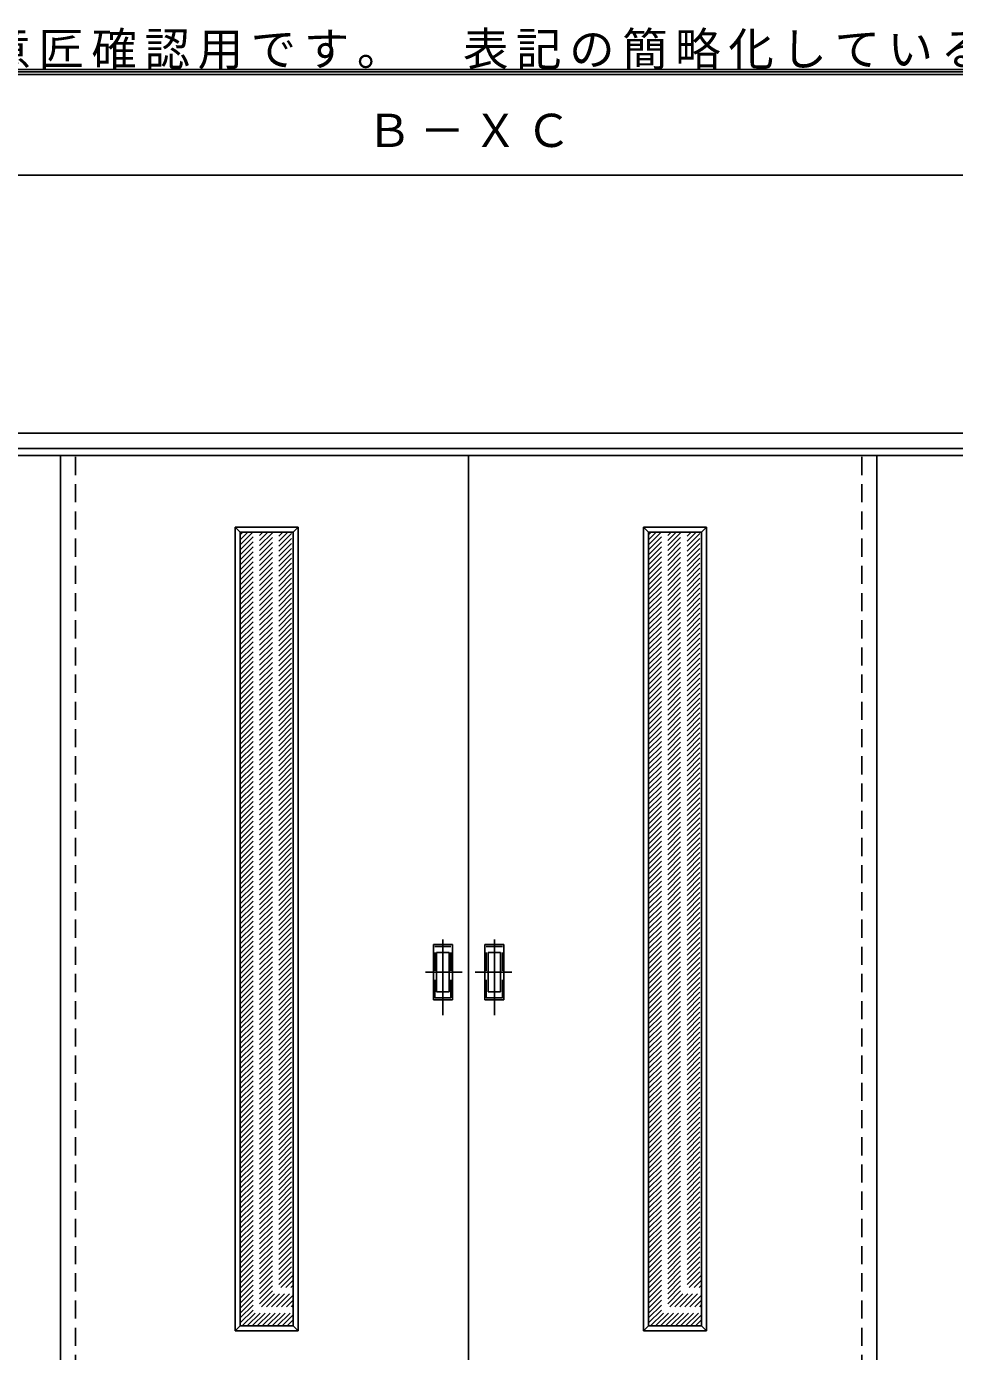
# Model space of a CAD drawing. Units: millimetres, scale not verified. Extents: x -6000 to 5700, y -4307 to 4260.
# Drawn here: x 2018 to 3859, y 1631 to 4260 of the extents above; entities that cross this region are included whole.
import ezdxf

# ---------------------------------------------------------------- set-up
doc = ezdxf.new("R2010")
doc.units = ezdxf.units.MM
doc.header["$LTSCALE"] = 30
doc.linetypes.add('CHAIN1', pattern=[8, 5, -1, 1, -1])
doc.linetypes.add('DASHED1', pattern=[1.8, 1.2, -0.6])
for name, color, linetype in [('0-2_扉', 7, 'Continuous'), ('0-4_枠', 3, 'Continuous'), ('0-6_引手', 7, 'Continuous'), ('0-A_文字', 7, 'Continuous'), ('0-C_ハッチ', 4, 'DASHED1'), ('F-1_枠', 6, 'Continuous')]:
    doc.layers.add(name, color=color, linetype=linetype)
doc.styles.add('ＭＳ ゴシック', font='')
doc.styles.get('ＭＳ ゴシック').set_extended_font_data('MS Gothic')

msp = doc.modelspace()

# ---------------------------------------------------------------- linework, layer by layer
at = {"layer": '0-2_扉', "color": 3}
for p, q in [((2115, 3409), (1308, 3409)), ((2085, 3409), (2895, 3409)), ((2085, 1426), (2085, 3409)), ((3705, 3409), (2895, 3409)), ((3675, 3409), (4482, 3409)), ((3705, 1426), (3705, 3409)), ((2442, 3256.5), (2547, 3256.5)), ((2547, 3256.5), (2547, 1681.5)), ((3252, 3256.5), (3357, 3256.5)), ((3357, 3256.5), (3357, 1681.5))]:
    msp.add_line(p, q, dxfattribs=at)
at = {"layer": '0-2_扉', "color": 4, "linetype": 'DASHED1'}
for p, q in [((2115, 1426), (2115, 3409)), ((3675, 1426), (3675, 3409))]:
    msp.add_line(p, q, dxfattribs=at)
at = {"layer": '0-2_扉'}
for p, q in [((2432, 3266.5), (2442, 3256.5)), ((2432, 3266.5), (2557, 3266.5)), ((2432, 1671.5), (2432, 3266.5)), ((2557, 3266.5), (2547, 3256.5)), ((2557, 3266.5), (2557, 1671.5)), ((3242, 3266.5), (3252, 3256.5)), ((3242, 3266.5), (3367, 3266.5)), ((3242, 1671.5), (3242, 3266.5)), ((3367, 3266.5), (3357, 3256.5)), ((3367, 3266.5), (3367, 1671.5)), ((2442, 1681.5), (2432, 1671.5)), ((2432, 1671.5), (2557, 1671.5)), ((2547, 1681.5), (2557, 1671.5)), ((3252, 1681.5), (3242, 1671.5)), ((3242, 1671.5), (3367, 1671.5)), ((3357, 1681.5), (3367, 1671.5))]:
    msp.add_line(p, q, dxfattribs=at)
at = {"layer": '0-2_扉', "color": 3}
for points in [[(3705, 1426), (2895, 1426), (2895, 3409)], [(2442, 3256.5), (2442, 1681.5), (2547, 1681.5)], [(3252, 3256.5), (3252, 1681.5), (3357, 1681.5)]]:
    msp.add_lwpolyline(points, dxfattribs=at)
at = {"layer": '0-4_枠'}
for p, q in [((1278, 3453), (4512, 3453)), ((1308, 3423), (4482, 3423))]:
    msp.add_line(p, q, dxfattribs=at)
at = {"layer": '0-6_引手', "linetype": 'CHAIN1'}
for p, q in [((2844, 2298.27), (2844, 2469.12)), ((2946, 2298.27), (2946, 2469.12)), ((2882.07, 2383.5), (2809.56, 2383.5)), ((2907.93, 2383.5), (2980.43, 2383.5))]:
    msp.add_line(p, q, dxfattribs=at)
at = {"layer": '0-6_引手'}
for p, q in [((2863, 2438.5), (2825, 2438.5)), ((2825, 2328.5), (2825, 2438.5)), ((2856.5, 2422.5), (2831.5, 2422.5)), ((2831.5, 2344.5), (2831.5, 2422.5)), ((2856.5, 2344.5), (2856.5, 2422.5)), ((2863, 2328.5), (2863, 2438.5)), ((2927, 2438.5), (2965, 2438.5)), ((2927, 2328.5), (2927, 2438.5)), ((2933.5, 2422.5), (2958.5, 2422.5)), ((2933.5, 2344.5), (2933.5, 2422.5)), ((2958.5, 2344.5), (2958.5, 2422.5)), ((2965, 2328.5), (2965, 2438.5)), ((2856.5, 2344.5), (2831.5, 2344.5)), ((2933.5, 2344.5), (2958.5, 2344.5)), ((2863, 2328.5), (2825, 2328.5)), ((2927, 2328.5), (2965, 2328.5))]:
    msp.add_line(p, q, dxfattribs=at)
at = {"layer": '0-6_引手', "linetype": 'DASHED1'}
for p, q in [((2828, 2332.5), (2828, 2434.5)), ((2962, 2332.5), (2962, 2434.5)), ((2860, 2332.5), (2828, 2332.5)), ((2930, 2332.5), (2962, 2332.5))]:
    msp.add_line(p, q, dxfattribs=at)
for points in [[(2860, 2332.5), (2860, 2434.5), (2828, 2434.5)], [(2930, 2332.5), (2930, 2434.5), (2962, 2434.5)]]:
    msp.add_lwpolyline(points, dxfattribs=at)
at = {"layer": '0-C_ハッチ'}
for p, q in [((2442, 3152.5), (2546, 3256.5)), ((2442, 3162.4), (2536.1, 3256.5)), ((2442, 3172.3), (2526.2, 3256.5)), ((2442, 3182.2), (2516.3, 3256.5)), ((2442, 3192.1), (2506.4, 3256.5)), ((2442, 3202), (2496.5, 3256.5)), ((2442, 3211.9), (2486.6, 3256.5)), ((2442, 3221.8), (2476.7, 3256.5)), ((2442, 3231.7), (2466.8, 3256.5)), ((2442, 3241.6), (2456.9, 3256.5)), ((2442, 3251.5), (2447, 3256.5)), ((2442, 3142.6), (2547, 3247.6)), ((2442, 3132.7), (2547, 3237.7)), ((3252, 3152.5), (3356, 3256.5)), ((3252, 3162.4), (3346.1, 3256.5)), ((3252, 3172.3), (3336.2, 3256.5)), ((3252, 3182.2), (3326.3, 3256.5)), ((3252, 3192.1), (3316.4, 3256.5)), ((3252, 3202), (3306.5, 3256.5)), ((3252, 3211.9), (3296.6, 3256.5)), ((3252, 3221.8), (3286.7, 3256.5)), ((3252, 3231.7), (3276.8, 3256.5)), ((3252, 3241.6), (3266.9, 3256.5)), ((3252, 3251.5), (3257, 3256.5)), ((3252, 3142.6), (3357, 3247.6)), ((3252, 3132.7), (3357, 3237.7)), ((2442, 3122.8), (2547, 3227.8)), ((2442, 3112.9), (2547, 3217.9)), ((2442, 3103), (2547, 3208)), ((3252, 3122.8), (3357, 3227.8)), ((3252, 3112.9), (3357, 3217.9)), ((3252, 3103), (3357, 3208)), ((2442, 3093.1), (2547, 3198.1)), ((2442, 3083.2), (2547, 3188.2)), ((3252, 3093.1), (3357, 3198.1)), ((3252, 3083.2), (3357, 3188.2)), ((2442, 3073.3), (2547, 3178.3)), ((2442, 3063.4), (2547, 3168.4)), ((2442, 3053.51), (2547, 3158.5)), ((3252, 3073.3), (3357, 3178.3)), ((3252, 3063.4), (3357, 3168.4)), ((3252, 3053.51), (3357, 3158.5)), ((2442, 3043.61), (2547, 3148.61)), ((2442, 3033.71), (2547, 3138.71)), ((3252, 3043.61), (3357, 3148.61)), ((3252, 3033.71), (3357, 3138.71)), ((2442, 3023.81), (2547, 3128.81)), ((2442, 3013.91), (2547, 3118.91)), ((2442, 3004.01), (2547, 3109.01)), ((3252, 3023.81), (3357, 3128.81)), ((3252, 3013.91), (3357, 3118.91)), ((3252, 3004.01), (3357, 3109.01)), ((2442, 2994.11), (2547, 3099.11)), ((2442, 2984.21), (2547, 3089.21)), ((2442, 2974.31), (2547, 3079.31)), ((3252, 2994.11), (3357, 3099.11)), ((3252, 2984.21), (3357, 3089.21)), ((3252, 2974.31), (3357, 3079.31)), ((2442, 2964.41), (2547, 3069.41)), ((2442, 2954.51), (2547, 3059.51)), ((3252, 2964.41), (3357, 3069.41)), ((3252, 2954.51), (3357, 3059.51)), ((2442, 2944.61), (2547, 3049.61)), ((2442, 2934.71), (2547, 3039.71)), ((2442, 2924.81), (2547, 3029.81)), ((3252, 2944.61), (3357, 3049.61)), ((3252, 2934.71), (3357, 3039.71)), ((3252, 2924.81), (3357, 3029.81)), ((2442, 2914.91), (2547, 3019.91)), ((2442, 2905.01), (2547, 3010.01)), ((2442, 2895.11), (2547, 3000.11)), ((3252, 2914.91), (3357, 3019.91)), ((3252, 2905.01), (3357, 3010.01)), ((3252, 2895.11), (3357, 3000.11)), ((2442, 2885.21), (2547, 2990.21)), ((2442, 2875.31), (2547, 2980.31)), ((3252, 2885.21), (3357, 2990.21)), ((3252, 2875.31), (3357, 2980.31)), ((2442, 2865.41), (2547, 2970.41)), ((2442, 2855.52), (2547, 2960.52)), ((2442, 2845.62), (2547, 2950.62)), ((3252, 2865.41), (3357, 2970.41)), ((3252, 2855.52), (3357, 2960.52)), ((3252, 2845.62), (3357, 2950.62)), ((2442, 2835.72), (2547, 2940.72)), ((2442, 2825.82), (2547, 2930.82)), ((2442, 2815.92), (2547, 2920.92)), ((3252, 2835.72), (3357, 2940.72)), ((3252, 2825.82), (3357, 2930.82)), ((3252, 2815.92), (3357, 2920.92)), ((2442, 2806.02), (2547, 2911.02)), ((2442, 2796.12), (2547, 2901.12)), ((3252, 2806.02), (3357, 2911.02)), ((3252, 2796.12), (3357, 2901.12)), ((2442, 2786.22), (2547, 2891.22)), ((2442, 2776.32), (2547, 2881.32)), ((2442, 2766.42), (2547, 2871.42)), ((3252, 2786.22), (3357, 2891.22)), ((3252, 2776.32), (3357, 2881.32)), ((3252, 2766.42), (3357, 2871.42)), ((2442, 2756.52), (2547, 2861.52)), ((2442, 2746.62), (2547, 2851.62)), ((2442, 2736.72), (2547, 2841.72)), ((3252, 2756.52), (3357, 2861.52)), ((3252, 2746.62), (3357, 2851.62)), ((3252, 2736.72), (3357, 2841.72)), ((2442, 2726.82), (2547, 2831.82)), ((2442, 2716.92), (2547, 2821.92)), ((3252, 2726.82), (3357, 2831.82)), ((3252, 2716.92), (3357, 2821.92)), ((2442, 2707.02), (2547, 2812.02)), ((2442, 2697.12), (2547, 2802.12)), ((2442, 2687.22), (2547, 2792.22)), ((3252, 2707.02), (3357, 2812.02)), ((3252, 2697.12), (3357, 2802.12)), ((3252, 2687.22), (3357, 2792.22)), ((2442, 2677.32), (2547, 2782.32)), ((2442, 2667.42), (2547, 2772.42)), ((2442, 2657.53), (2547, 2762.53)), ((3252, 2677.32), (3357, 2782.32)), ((3252, 2667.42), (3357, 2772.42)), ((3252, 2657.53), (3357, 2762.53)), ((2442, 2647.63), (2547, 2752.63)), ((2442, 2637.73), (2547, 2742.73)), ((3252, 2647.63), (3357, 2752.63)), ((3252, 2637.73), (3357, 2742.73)), ((2442, 2627.83), (2547, 2732.83)), ((2442, 2617.93), (2547, 2722.93)), ((2442, 2608.03), (2547, 2713.03)), ((3252, 2627.83), (3357, 2732.83)), ((3252, 2617.93), (3357, 2722.93)), ((3252, 2608.03), (3357, 2713.03)), ((2442, 2598.13), (2547, 2703.13)), ((2442, 2588.23), (2547, 2693.23)), ((2442, 2578.33), (2547, 2683.33)), ((3252, 2598.13), (3357, 2703.13)), ((3252, 2588.23), (3357, 2693.23)), ((3252, 2578.33), (3357, 2683.33)), ((2442, 2568.43), (2547, 2673.43)), ((2442, 2558.53), (2547, 2663.53)), ((3252, 2568.43), (3357, 2673.43)), ((3252, 2558.53), (3357, 2663.53)), ((2442, 2548.63), (2547, 2653.63)), ((2442, 2538.73), (2547, 2643.73)), ((2442, 2528.83), (2547, 2633.83)), ((3252, 2548.63), (3357, 2653.63)), ((3252, 2538.73), (3357, 2643.73)), ((3252, 2528.83), (3357, 2633.83)), ((2442, 2518.93), (2547, 2623.93)), ((2442, 2509.03), (2547, 2614.03)), ((2442, 2499.13), (2547, 2604.13)), ((3252, 2518.93), (3357, 2623.93)), ((3252, 2509.03), (3357, 2614.03)), ((3252, 2499.13), (3357, 2604.13)), ((2442, 2489.23), (2547, 2594.23)), ((2442, 2479.33), (2547, 2584.33)), ((3252, 2489.23), (3357, 2594.23)), ((3252, 2479.33), (3357, 2584.33)), ((2442, 2469.44), (2547, 2574.43)), ((2442, 2459.54), (2547, 2564.54)), ((2442, 2449.64), (2547, 2554.64)), ((3252, 2469.44), (3357, 2574.43)), ((3252, 2459.54), (3357, 2564.54)), ((3252, 2449.64), (3357, 2554.64)), ((2442, 2439.74), (2547, 2544.74)), ((2442, 2429.84), (2547, 2534.84)), ((2442, 2419.94), (2547, 2524.94)), ((3252, 2439.74), (3357, 2544.74)), ((3252, 2429.84), (3357, 2534.84)), ((3252, 2419.94), (3357, 2524.94)), ((2442, 2410.04), (2547, 2515.04)), ((2442, 2400.14), (2547, 2505.14)), ((3252, 2410.04), (3357, 2515.04)), ((3252, 2400.14), (3357, 2505.14)), ((2442, 2390.24), (2547, 2495.24)), ((2442, 2380.34), (2547, 2485.34)), ((2442, 2370.44), (2547, 2475.44)), ((3252, 2390.24), (3357, 2495.24)), ((3252, 2380.34), (3357, 2485.34)), ((3252, 2370.44), (3357, 2475.44)), ((2442, 2360.54), (2547, 2465.54)), ((2442, 2350.64), (2547, 2455.64)), ((2442, 2340.74), (2547, 2445.74)), ((3252, 2360.54), (3357, 2465.54)), ((3252, 2350.64), (3357, 2455.64)), ((3252, 2340.74), (3357, 2445.74)), ((2442, 2330.84), (2547, 2435.84)), ((2442, 2320.94), (2547, 2425.94)), ((3252, 2330.84), (3357, 2435.84)), ((3252, 2320.94), (3357, 2425.94)), ((2442, 2311.04), (2547, 2416.04)), ((2442, 2301.14), (2547, 2406.14)), ((2442, 2291.24), (2547, 2396.24)), ((3252, 2311.04), (3357, 2416.04)), ((3252, 2301.14), (3357, 2406.14)), ((3252, 2291.24), (3357, 2396.24)), ((2442, 2281.34), (2547, 2386.34)), ((2442, 2271.45), (2547, 2376.44)), ((2442, 2261.55), (2547, 2366.55)), ((3252, 2281.34), (3357, 2386.34)), ((3252, 2271.45), (3357, 2376.44)), ((3252, 2261.55), (3357, 2366.55)), ((2442, 2251.65), (2547, 2356.65)), ((2442, 2241.75), (2547, 2346.75)), ((3252, 2251.65), (3357, 2356.65)), ((3252, 2241.75), (3357, 2346.75)), ((2442, 2231.85), (2547, 2336.85)), ((2442, 2221.95), (2547, 2326.95)), ((2442, 2212.05), (2547, 2317.05)), ((3252, 2231.85), (3357, 2336.85)), ((3252, 2221.95), (3357, 2326.95)), ((3252, 2212.05), (3357, 2317.05)), ((2442, 2202.15), (2547, 2307.15)), ((2442, 2192.25), (2547, 2297.25)), ((3252, 2202.15), (3357, 2307.15)), ((3252, 2192.25), (3357, 2297.25)), ((2442, 2182.35), (2547, 2287.35)), ((2442, 2172.45), (2547, 2277.45)), ((2442, 2162.55), (2547, 2267.55)), ((3252, 2182.35), (3357, 2287.35)), ((3252, 2172.45), (3357, 2277.45)), ((3252, 2162.55), (3357, 2267.55)), ((2442, 2152.65), (2547, 2257.65)), ((2442, 2142.75), (2547, 2247.75)), ((2442, 2132.85), (2547, 2237.85)), ((3252, 2152.65), (3357, 2257.65)), ((3252, 2142.75), (3357, 2247.75)), ((3252, 2132.85), (3357, 2237.85)), ((2442, 2122.95), (2547, 2227.95)), ((2442, 2113.05), (2547, 2218.05)), ((3252, 2122.95), (3357, 2227.95)), ((3252, 2113.05), (3357, 2218.05)), ((2442, 2103.15), (2547, 2208.15)), ((2442, 2093.25), (2547, 2198.25)), ((2442, 2083.35), (2547, 2188.35)), ((3252, 2103.15), (3357, 2208.15)), ((3252, 2093.25), (3357, 2198.25)), ((3252, 2083.35), (3357, 2188.35)), ((2442, 2073.46), (2547, 2178.45)), ((2442, 2063.56), (2547, 2168.56)), ((2442, 2053.66), (2547, 2158.66)), ((3252, 2073.46), (3357, 2178.45)), ((3252, 2063.56), (3357, 2168.56)), ((3252, 2053.66), (3357, 2158.66)), ((2442, 2043.76), (2547, 2148.76)), ((2442, 2033.86), (2547, 2138.86)), ((3252, 2043.76), (3357, 2148.76)), ((3252, 2033.86), (3357, 2138.86)), ((2442, 2023.96), (2547, 2128.96)), ((2442, 2014.06), (2547, 2119.06)), ((2442, 2004.16), (2547, 2109.16)), ((3252, 2023.96), (3357, 2128.96)), ((3252, 2014.06), (3357, 2119.06)), ((3252, 2004.16), (3357, 2109.16)), ((2442, 1994.26), (2547, 2099.26)), ((2442, 1984.36), (2547, 2089.36)), ((2442, 1974.46), (2547, 2079.46)), ((3252, 1994.26), (3357, 2099.26)), ((3252, 1984.36), (3357, 2089.36)), ((3252, 1974.46), (3357, 2079.46)), ((2442, 1964.56), (2547, 2069.56)), ((2442, 1954.66), (2547, 2059.66)), ((3252, 1964.56), (3357, 2069.56)), ((3252, 1954.66), (3357, 2059.66)), ((2442, 1944.76), (2547, 2049.76)), ((2442, 1934.86), (2547, 2039.86)), ((2442, 1924.96), (2547, 2029.96)), ((3252, 1944.76), (3357, 2049.76)), ((3252, 1934.86), (3357, 2039.86)), ((3252, 1924.96), (3357, 2029.96)), ((2442, 1915.06), (2547, 2020.06)), ((2442, 1905.16), (2547, 2010.16)), ((2442, 1895.26), (2547, 2000.26)), ((3252, 1915.06), (3357, 2020.06)), ((3252, 1905.16), (3357, 2010.16)), ((3252, 1895.26), (3357, 2000.26)), ((2442, 1885.36), (2547, 1990.36)), ((2442, 1875.47), (2547, 1980.47)), ((3252, 1885.36), (3357, 1990.36)), ((3252, 1875.47), (3357, 1980.47)), ((2442, 1865.57), (2547, 1970.57)), ((2442, 1855.67), (2547, 1960.67)), ((2442, 1845.77), (2547, 1950.77)), ((3252, 1865.57), (3357, 1970.57)), ((3252, 1855.67), (3357, 1960.67)), ((3252, 1845.77), (3357, 1950.77)), ((2442, 1835.87), (2547, 1940.87)), ((2442, 1825.97), (2547, 1930.97)), ((2442, 1816.07), (2547, 1921.07)), ((3252, 1835.87), (3357, 1940.87)), ((3252, 1825.97), (3357, 1930.97)), ((3252, 1816.07), (3357, 1921.07)), ((2442, 1806.17), (2547, 1911.17)), ((2442, 1796.27), (2547, 1901.27)), ((3252, 1806.17), (3357, 1911.17)), ((3252, 1796.27), (3357, 1901.27)), ((2442, 1786.37), (2547, 1891.37)), ((2442, 1776.47), (2547, 1881.47)), ((2442, 1766.57), (2547, 1871.57)), ((3252, 1786.37), (3357, 1891.37)), ((3252, 1776.47), (3357, 1881.47)), ((3252, 1766.57), (3357, 1871.57)), ((2442, 1756.67), (2547, 1861.67)), ((2442, 1746.77), (2547, 1851.77)), ((2442, 1736.87), (2547, 1841.87)), ((3252, 1756.67), (3357, 1861.67)), ((3252, 1746.77), (3357, 1851.77)), ((3252, 1736.87), (3357, 1841.87)), ((2442, 1726.97), (2547, 1831.97)), ((2442, 1717.07), (2547, 1822.07)), ((3252, 1726.97), (3357, 1831.97)), ((3252, 1717.07), (3357, 1822.07)), ((2442, 1707.17), (2547, 1812.17)), ((2442, 1697.27), (2547, 1802.27)), ((2442, 1687.37), (2547, 1792.37)), ((3252, 1707.17), (3357, 1812.17)), ((3252, 1697.27), (3357, 1802.27)), ((3252, 1687.37), (3357, 1792.37)), ((2446.02, 1681.5), (2547, 1782.48)), ((2455.92, 1681.5), (2547, 1772.58)), ((2465.82, 1681.5), (2547, 1762.68)), ((3256.02, 1681.5), (3357, 1782.48)), ((3265.92, 1681.5), (3357, 1772.58)), ((3275.82, 1681.5), (3357, 1762.68)), ((2475.72, 1681.5), (2547, 1752.78)), ((2485.62, 1681.5), (2547, 1742.88)), ((3285.72, 1681.5), (3357, 1752.78)), ((3295.62, 1681.5), (3357, 1742.88)), ((2495.52, 1681.5), (2547, 1732.98)), ((2505.42, 1681.5), (2547, 1723.08)), ((2515.32, 1681.5), (2547, 1713.18)), ((3305.52, 1681.5), (3357, 1732.98)), ((3315.42, 1681.5), (3357, 1723.08)), ((3325.32, 1681.5), (3357, 1713.18)), ((2525.22, 1681.5), (2547, 1703.28)), ((2535.12, 1681.5), (2547, 1693.38)), ((3335.22, 1681.5), (3357, 1703.28)), ((3345.12, 1681.5), (3357, 1693.38))]:
    msp.add_line(p, q, dxfattribs=at)
at = {"layer": 'F-1_枠'}
for p, q in [((-6000, 4175), (5700, 4175)), ((-6000, 4170), (5700, 4170)), ((-6000, 4165), (5700, 4165)), ((-6000, 3965), (5700, 3965))]:
    msp.add_line(p, q, dxfattribs=at)

# ---------------------------------------------------------------- texts
at = {"layer": '0-A_文字', "char_height": 65.98, "attachment_point": 7, "style": 'ＭＳ ゴシック'}
for s, insert in [('\\T1.17;※本図は意匠確認用です。\u3000表記の簡略化している部位がございますのでご注意下さい。', (1515, 4175)), ('\\T1.17;Ｂ－ＸＣ', (2692.5, 4020))]:
    msp.add_mtext(s, dxfattribs=dict(at, insert=insert))

doc.saveas('drawing.dxf')
